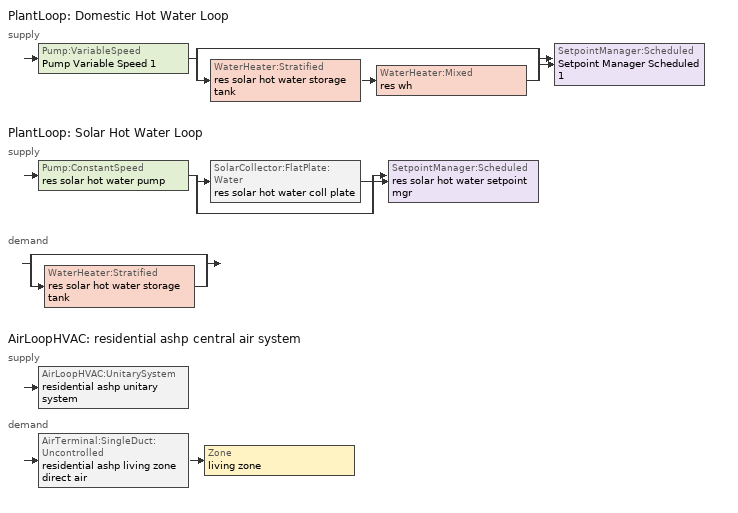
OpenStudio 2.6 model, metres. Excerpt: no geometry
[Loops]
PlantLoop 'Domestic Hot Water Loop'
 supply: Pump:VariableSpeed 'Pump Variable Speed 1' > split
  | bypass
  | WaterHeater:Stratified 'res solar hot water storage tank' > WaterHeater:Mixed 'res wh'
  join > SetpointManager:Scheduled 'Setpoint Manager Scheduled 1'
PlantLoop 'Solar Hot Water Loop'
 supply: Pump:ConstantSpeed 'res solar hot water pump' > split
  | SolarCollector:FlatPlate:Water 'res solar hot water coll plate'
  | bypass
  join > SetpointManager:Scheduled 'res solar hot water setpoint mgr'
 demand: split
  | bypass
  | WaterHeater:Stratified 'res solar hot water storage tank'
AirLoopHVAC 'residential ashp central air system'
 supply: AirLoopHVAC:UnitarySystem 'residential ashp unitary system'
 demand: AirTerminal:SingleDuct:Uncontrolled 'residential ashp living zone direct air' > Zone 'living zone'
[Sizing:Zone]
living zone: Zone Cooling Design Supply Air Temperature Input Method=SupplyAirTemperature; Zone Cooling Design Supply Air Temperature {C}=14; Zone Cooling Design Supply Air Temperature Difference {deltaC}=11.11; Zone Heating Design Supply Air Temperature Input Method=SupplyAirTemperature; Zone Heating Design Supply Air Temperature {C}=40; Zone Heating Design Supply Air Temperature Difference {deltaC}=11.11; Zone Cooling Design Supply Air Humidity Ratio {kg-H2O/kg-air}=0.0085; Zone Heating Design Supply Air Humidity Ratio {kg-H2O/kg-air}=0.008; Cooling Design Air Flow Method=DesignDay; Heating Design Air Flow Method=DesignDay; Account for Dedicated Outdoor Air System=No; Dedicated Outdoor Air System Control Strategy=NeutralSupplyAir; Dedicated Outdoor Air Low Setpoint Temperature for Design {C}=autosize; Dedicated Outdoor Air High Setpoint Temperature for Design {C}=autosize
[Zone equipment]
living zone: residential ashp living zone direct air
[PlantLoop] Load Distribution Scheme=Optimal
Name | Glycol Concentration | Maximum Loop Flow Rate {m3/s} | Plant Loop Volume {m3} | Fluid Type | Maximum Loop Temperature {C} | Minimum Loop Temperature {C} | Minimum Loop Flow Rate {m3/s} | Plant Equipment Operation Heating Load Schedule
Domestic Hot Water Loop | 0 | 0.01 | 0.003
Solar Hot Water Loop | 50 |  | Autocalculate | PropyleneGlycol | 100 | 0 | 0 | Always On Discrete
[Sizing:Plant] Loop Type=Heating; Design Loop Exit Temperature {C}=51.6667; Loop Design Temperature Difference {deltaC}=5.55556; Sizing Option=NonCoincident; Zone Timesteps in Averaging Window=1; Coincident Sizing Factor Mode=None
Domestic Hot Water Loop; Solar Hot Water Loop
[Pump:VariableSpeed]
Pump Variable Speed 1: Rated Flow Rate {m3/s}=0.01; Rated Pump Head {Pa}=1; Rated Power Consumption {W}=0; Motor Efficiency=1; Fraction of Motor Inefficiencies to Fluid Stream=0; Coefficient 1 of the Part Load Performance Curve=0; Coefficient 2 of the Part Load Performance Curve=1; Coefficient 3 of the Part Load Performance Curve=0; Coefficient 4 of the Part Load Performance Curve=0; Pump Control Type=Intermittent; Skin Loss Radiative Fraction=0.5; Design Power Sizing Method=PowerPerFlowPerPressure; Design Electric Power per Unit Flow Rate {W/(m3/s)}=348701.1; Design Shaft Power per Unit Flow Rate per Unit Head {W-s/m3-Pa}=1.28205; Design Minimum Flow Rate Fraction=0
[SetpointManager:Scheduled] Control Variable=Temperature; Schedule=dhw temp
Setpoint Manager Scheduled 1; res solar hot water setpoint mgr
[WaterHeater:Mixed]
res wh: Tank Volume {m3}=0.00378541; Setpoint Temperature Schedule=WH Setpoint Temp; Deadband Temperature Difference {deltaC}=0; Maximum Temperature Limit {C}=99; Heater Control Type=Modulate; Heater Maximum Capacity {W}=2.93071e+10; Heater Minimum Capacity {W}=0; Heater Fuel Type=NaturalGas; Heater Thermal Efficiency=0.7544; Off Cycle Parasitic Fuel Consumption Rate {W}=7.772; Off Cycle Parasitic Fuel Type=Electricity; Off Cycle Parasitic Heat Fraction to Tank=0; On Cycle Parasitic Fuel Consumption Rate {W}=7.772; On Cycle Parasitic Fuel Type=Electricity; On Cycle Parasitic Heat Fraction to Tank=0; Ambient Temperature Indicator=ThermalZone; Ambient Temperature Thermal Zone=living zone; Off Cycle Loss Coefficient to Ambient Temperature {W/K}=0; Off Cycle Loss Fraction to Thermal Zone=1; On Cycle Loss Coefficient to Ambient Temperature {W/K}=0; On Cycle Loss Fraction to Thermal Zone=1; Use Side Effectiveness=1; Source Side Effectiveness=1; Use Side Design Flow Rate {m3/s}=autosize; Source Side Design Flow Rate {m3/s}=autosize; Indirect Water Heating Recovery Time {hr}=1.5; Source Side Flow Control Mode=IndirectHeatPrimarySetpoint
[Pump:ConstantSpeed]
res solar hot water pump: Rated Flow Rate {m3/s}=5.68724e-05; Rated Pump Head {Pa}=90000; Rated Power Consumption {W}=32; Motor Efficiency=0.3; Fraction of Motor Inefficiencies to Fluid Stream=0.2; Pump Control Type=Intermittent; Design Power Sizing Method=PowerPerFlowPerPressure; Design Electric Power per Unit Flow Rate {W/(m3/s)}=348701.1; Design Shaft Power per Unit Flow Rate per Unit Head {W-s/m3-Pa}=1.28205
[SolarCollector:FlatPlate:Water]
res solar hot water coll plate: SolarCollectorPerformance=res solar hot water coll perf; Surface=res solar hot water shading surface; Maximum Flow Rate {m3/s}=5.68724e-05
[SolarCollectorPerformance:FlatPlate]
res solar hot water coll perf: Gross Area {m2}=3.71612; Test Fluid=Water; Test Flow Rate {m3/s}=5.68724e-05; Test Correlation Type=Inlet; Coefficient 1 of Efficiency Equation=0.77; Coefficient 2 of Efficiency Equation {W/m2-K}=-4.50265; Coefficient 2 of Incident Angle Modifier=-0.1; Coefficient 3 of Incident Angle Modifier=-0.0055
[WaterHeater:Stratified]
res solar hot water storage tank: Tank Volume {m3}=0.227125; Tank Height {m}=0.114628; Tank Shape=VerticalCylinder; Tank Perimeter {m}=0.120038; Maximum Temperature Limit {C}=99; Heater Priority Control=MasterSlave; Heater 1 Setpoint Temperature Schedule=WH Setpoint Temp; Heater 1 Deadband Temperature Difference {deltaC}=2; Heater 1 Capacity {W}=0; Heater 1 Height {m}=0; Heater 2 Setpoint Temperature Schedule=WH Setpoint Temp; Heater 2 Deadband Temperature Difference {deltaC}=5; Heater 2 Capacity {W}=0; Heater 2 Height {m}=0; Heater Fuel Type=Electricity; Heater Thermal Efficiency=1; Off Cycle Parasitic Fuel Consumption Rate {W}=10; Off Cycle Parasitic Fuel Type=Electricity; Off Cycle Parasitic Heat Fraction to Tank=0; Off Cycle Parasitic Height {m}=0; On Cycle Parasitic Fuel Consumption Rate {W}=10; On Cycle Parasitic Fuel Type=Electricity; On Cycle Parasitic Heat Fraction to Tank=0; On Cycle Parasitic Height {m}=0; Ambient Temperature Indicator=ThermalZone; Ambient Temperature Thermal Zone=living zone; Uniform Skin Loss Coefficient per Unit Area to Ambient Temperature {W/m2-K}=0.5678; Skin Loss Fraction to Zone=1; Off Cycle Flue Loss Coefficient to Ambient Temperature {W/K}=0; Off Cycle Flue Loss Fraction to Zone=1; Use Side Effectiveness=1; Use Side Inlet Height {m}=0; Use Side Outlet Height {m}=0.114628; Source Side Effectiveness=0.7; Source Side Inlet Height {m}=0.0382094; Source Side Outlet Height {m}=0; Inlet Mode=Fixed; Use Side Design Flow Rate {m3/s}=autosize; Source Side Design Flow Rate {m3/s}=5.68724e-05; Indirect Water Heating Recovery Time {hr}=1.5; Number of Nodes=8; Additional Destratification Conductivity {W/m-K}=0; Node 1 Additional Loss Coefficient {W/m2-K}=0; Node 2 Additional Loss Coefficient {W/m2-K}=0; Node 3 Additional Loss Coefficient {W/m2-K}=0; Node 4 Additional Loss Coefficient {W/m2-K}=0; Node 5 Additional Loss Coefficient {W/m2-K}=0; Node 6 Additional Loss Coefficient {W/m2-K}=0; Node 7 Additional Loss Coefficient {W/m2-K}=0; Node 8 Additional Loss Coefficient {W/m2-K}=0; Node 9 Additional Loss Coefficient {W/m2-K}=0; Node 10 Additional Loss Coefficient {W/m2-K}=0; Node 11 Additional Loss Coefficient {W/m2-K}=0; Node 12 Additional Loss Coefficient {W/m2-K}=0; Source Side Flow Control Mode=IndirectHeatPrimarySetpoint
[Coil:Heating:DX:SingleSpeed]
residential ashp heating coil: Availability Schedule=residential heating season; Rated Total Heating Capacity {W}=17584.3; Rated COP {W/W}=3.33368; Rated Air Flow Rate {m3/s}=0.906375; Rated Supply Fan Power Per Volume Flow Rate {W/(m3/s)}=773.391; Total Heating Capacity Function of Temperature Curve=HP_Heat-Cap-fT1; Total Heating Capacity Function of Flow Fraction Curve=HP_Heat-CAP-fFF1; Energy Input Ratio Function of Temperature Curve=HP_Heat-EIR-fT1; Energy Input Ratio Function of Flow Fraction Curve=HP_Heat-EIR-fFF1; Part Load Fraction Correlation Curve=HP_Heat-PLF-fPLR1; Defrost Energy Input Ratio Function of Temperature Curve=DefrostEIR; Minimum Outdoor Dry-Bulb Temperature for Compressor Operation {C}=-17.7778; Maximum Outdoor Dry-Bulb Temperature for Defrost Operation {C}=4.44444; Crankcase Heater Capacity {W}=20; Maximum Outdoor Dry-Bulb Temperature for Crankcase Heater Operation {C}=12.7778; Defrost Strategy=ReverseCycle; Defrost Control=OnDemand; Defrost Time Period Fraction=0.166667; Resistive Defrost Heater Capacity {W}=2000
[Coil:Heating:Electric]
residential ashp supp heater: Availability Schedule=residential heating season; Efficiency=1; Nominal Capacity {W}=29307.1
[Coil:Cooling:DX:SingleSpeed]
residential ashp cooling coil: Availability Schedule=residential cooling season; Rated Total Cooling Capacity {W}=17584.3; Rated Sensible Heat Ratio=0.740612; Rated COP {W/W}=4.07538; Rated Air Flow Rate {m3/s}=0.930208; Rated Evaporator Fan Power Per Volume Flow Rate {W/(m3/s)}=773.391; Total Cooling Capacity Function of Temperature Curve=Cool-Cap-fT1; Total Cooling Capacity Function of Flow Fraction Curve=Cool-Cap-fFF1; Energy Input Ratio Function of Temperature Curve=Cool-EIR-fT1; Energy Input Ratio Function of Flow Fraction Curve=Cool-EIR-fFF1; Part Load Fraction Correlation Curve=Cool-PLF-fPLR1; Nominal Time for Condensate Removal to Begin {s}=1000; Ratio of Initial Moisture Evaporation Rate and Steady State Latent Capacity=1.5; Maximum Cycling Rate {cycles/hr}=3; Latent Capacity Time Constant {s}=45; Condenser Type=AirCooled; Evaporative Condenser Effectiveness=0; Evaporative Condenser Air Flow Rate {m3/s}=Autosize; Evaporative Condenser Pump Rated Power Consumption {W}=Autosize; Crankcase Heater Capacity {W}=0; Maximum Outdoor Dry-Bulb Temperature for Crankcase Heater Operation {C}=0; Basin Heater Capacity {W/K}=0; Basin Heater Setpoint Temperature {C}=10
[Fan:OnOff]
residential ashp supply fan: Availability Schedule=Always On Discrete; Fan Efficiency=0.117562; Pressure Rise {Pa}=124.55; Maximum Flow Rate {m3/s}=0.898061; Motor Efficiency=1; Motor In Airstream Fraction=1; Fan Power Ratio Function of Speed Ratio Curve=Fan On Off Power Curve; Fan Efficiency Ratio Function of Speed Ratio Curve=Fan On Off Efficiency Curve
[AirLoopHVAC:UnitarySystem]
residential ashp unitary system: Control Type=Load; Controlling Zone or Thermostat Location=living zone; Dehumidification Control Type=None; Availability Schedule=Always On Discrete; Supply Fan=residential ashp supply fan; Fan Placement=BlowThrough; Supply Air Fan Operating Mode Schedule=Always Off Discrete; Heating Coil=residential ashp heating coil; DX Heating Coil Sizing Ratio=1; Cooling Coil=residential ashp cooling coil; Use DOAS DX Cooling Coil=No; DOAS DX Cooling Coil Leaving Minimum Air Temperature {C}=2; Latent Load Control=SensibleOnlyLoadControl; Supplemental Heating Coil=residential ashp supp heater; Supply Air Flow Rate Method During Cooling Operation=SupplyAirFlowRate; Supply Air Flow Rate During Cooling Operation {m3/s}=0.898056; Supply Air Flow Rate Method During Heating Operation=SupplyAirFlowRate; Supply Air Flow Rate During Heating Operation {m3/s}=0.893181; Supply Air Flow Rate When No Cooling or Heating is Required {m3/s}=0; Maximum Supply Air Temperature {C}=76.6667; Maximum Outdoor Dry-Bulb Temperature for Supplemental Heater Operation {C}=4.44444; Maximum Cycling Rate {cycles/hr}=2.5; Heat Pump Time Constant {s}=60; Fraction of On-Cycle Power Use=0.01; Heat Pump Fan Delay Time {s}=60; Ancilliary On-Cycle Electric Power {W}=0; Ancilliary Off-Cycle Electric Power {W}=0
[AirLoopHVAC]
residential ashp central air system: Availability Schedule=Always On Discrete; Design Supply Air Flow Rate {m3/s}=0.898056
[Sizing:System]
residential ashp central air system: Type of Load to Size On=Sensible; Design Outdoor Air Flow Rate {m3/s}=Autosize; Minimum System Air Flow Ratio=0.3; Preheat Design Temperature {C}=7; Preheat Design Humidity Ratio {kg-H2O/kg-Air}=0.008; Precool Design Temperature {C}=12.8; Precool Design Humidity Ratio {kg-H2O/kg-Air}=0.008; Central Cooling Design Supply Air Temperature {C}=12.8; Central Heating Design Supply Air Temperature {C}=16.7; Sizing Option=NonCoincident; 100% Outdoor Air in Cooling=Yes; 100% Outdoor Air in Heating=Yes; Central Cooling Design Supply Air Humidity Ratio {kg-H2O/kg-Air}=0.0085; Central Heating Design Supply Air Humidity Ratio {kg-H2O/kg-Air}=0.008; Cooling Design Air Flow Method=DesignDay; Cooling Design Air Flow Rate {m3/s}=0; Heating Design Air Flow Method=DesignDay; Heating Design Air Flow Rate {m3/s}=0; System Outdoor Air Method=ZoneSum; Zone Maximum Outdoor Air Fraction=1; Cooling Supply Air Flow Rate Per Floor Area {m3/s-m2}=0.00996765; Cooling Fraction of Autosized Cooling Supply Air Flow Rate=1; Cooling Supply Air Flow Rate Per Unit Cooling Capacity {m3/s-W}=3.94755e-05; Heating Supply Air Flow Rate Per Floor Area {m3/s-m2}=0.00996765; Heating Fraction of Autosized Heating Supply Air Flow Rate=1; Heating Fraction of Autosized Cooling Supply Air Flow Rate=1; Heating Supply Air Flow Rate Per Unit Heating Capacity {m3/s-W}=3.15882e-05; Cooling Design Capacity Method=CoolingDesignCapacity; Cooling Design Capacity {W}=autosize; Cooling Design Capacity Per Floor Area {W/m2}=234.7; Fraction of Autosized Cooling Design Capacity=1; Heating Design Capacity Method=HeatingDesignCapacity; Heating Design Capacity {W}=autosize; Heating Design Capacity Per Floor Area {W/m2}=157; Fraction of Autosized Heating Design Capacity=1; Central Cooling Capacity Control Method=OnOff
[AirTerminal:SingleDuct:Uncontrolled]
residential ashp living zone direct air: Availability Schedule=Always On Discrete; Maximum Air Flow Rate {m3/s}=0.898056
[EnergyManagementSystem:Sensor]
Name | Output Variable or Output Meter Index Key | Output Variable or Output Meter
res_af_1_tin_s | living zone | Zone Mean Air Temperature
res_af_1_tt_s | living zone | Zone Outdoor Air Drybulb Temperature
res_ds_1_win_s | living zone | Zone Mean Air Humidity Ratio
res_ds_1_fan_rtf_s | residential ashp supply fan | Fan Runtime Fraction
[Schedule:Ruleset]
Name | Default Day Schedule
residential heating season | Schedule Day 6
residential cooling season | Schedule Day 1
[Schedule:Day]
Schedule Day 6; Schedule Day 1: 24, 0, 0
residential heating season allday1; residential heating season allday2; residential heating season allday3; residential heating season allday4; residential heating season allday5; residential heating season allday6; residential heating season allday7; residential heating season allday8; residential heating season allday9; residential heating season allday10; residential heating season allday11; residential heating season allday12; residential cooling season allday1; residential cooling season allday2; residential cooling season allday3; residential cooling season allday4; residential cooling season allday5; residential cooling season allday6; residential cooling season allday7; residential cooling season allday8; residential cooling season allday9; residential cooling season allday10; residential cooling season allday11; residential cooling season allday12: 24, 0, 1
[Schedule:Rule] Apply Sunday=Yes; Apply Monday=Yes; Apply Tuesday=Yes; Apply Wednesday=Yes; Apply Thursday=Yes; Apply Friday=Yes; Apply Saturday=Yes; Date Specification Type=DateRange; Start Day=1
Name | Schedule Ruleset | Rule Order | Day Schedule | Start Month | End Month | End Day
residential heating season allday ruleset1 | residential heating season | 11 | residential heating season allday1 | 1 | 1 | 31
residential heating season allday ruleset2 | residential heating season | 10 | residential heating season allday2 | 2 | 2 | 28
residential heating season allday ruleset3 | residential heating season | 9 | residential heating season allday3 | 3 | 3 | 31
residential heating season allday ruleset4 | residential heating season | 8 | residential heating season allday4 | 4 | 4 | 30
residential heating season allday ruleset5 | residential heating season | 7 | residential heating season allday5 | 5 | 5 | 31
residential heating season allday ruleset6 | residential heating season | 6 | residential heating season allday6 | 6 | 6 | 30
residential heating season allday ruleset7 | residential heating season | 5 | residential heating season allday7 | 7 | 7 | 31
residential heating season allday ruleset8 | residential heating season | 4 | residential heating season allday8 | 8 | 8 | 31
residential heating season allday ruleset9 | residential heating season | 3 | residential heating season allday9 | 9 | 9 | 30
residential heating season allday ruleset10 | residential heating season | 2 | residential heating season allday10 | 10 | 10 | 31
residential heating season allday ruleset11 | residential heating season | 1 | residential heating season allday11 | 11 | 11 | 30
residential heating season allday ruleset12 | residential heating season | 0 | residential heating season allday12 | 12 | 12 | 31
residential cooling season allday ruleset1 | residential cooling season | 11 | residential cooling season allday1 | 1 | 1 | 31
residential cooling season allday ruleset2 | residential cooling season | 10 | residential cooling season allday2 | 2 | 2 | 28
residential cooling season allday ruleset3 | residential cooling season | 9 | residential cooling season allday3 | 3 | 3 | 31
residential cooling season allday ruleset4 | residential cooling season | 8 | residential cooling season allday4 | 4 | 4 | 30
residential cooling season allday ruleset5 | residential cooling season | 7 | residential cooling season allday5 | 5 | 5 | 31
residential cooling season allday ruleset6 | residential cooling season | 6 | residential cooling season allday6 | 6 | 6 | 30
residential cooling season allday ruleset7 | residential cooling season | 5 | residential cooling season allday7 | 7 | 7 | 31
residential cooling season allday ruleset8 | residential cooling season | 4 | residential cooling season allday8 | 8 | 8 | 31
residential cooling season allday ruleset9 | residential cooling season | 3 | residential cooling season allday9 | 9 | 9 | 30
residential cooling season allday ruleset10 | residential cooling season | 2 | residential cooling season allday10 | 10 | 10 | 31
residential cooling season allday ruleset11 | residential cooling season | 1 | residential cooling season allday11 | 11 | 11 | 30
residential cooling season allday ruleset12 | residential cooling season | 0 | residential cooling season allday12 | 12 | 12 | 31
[Schedule:Constant]
Name | Value
dhw temp; WH Setpoint Temp | 51.6667
Always On Discrete | 1
Always Off Discrete | 0
[Curve:Biquadratic]
Name | Coefficient1 Constant | Coefficient2 x | Coefficient3 x**2 | Coefficient4 y | Coefficient5 y**2 | Coefficient6 x*y | Minimum Value of x | Maximum Value of x | Minimum Value of y | Maximum Value of y
DefrostEIR | 0.1528 | 0 | 0 | 0 | 0 | 0 | -100 | 100 | -100 | 100
HP_Heat-Cap-fT1 | 0.878144 | -0.00291486 | -3.3372e-05 | 0.0223867 | 0.000163944 | -2.187e-05 | -100 | 100 | -100 | 100
HP_Heat-EIR-fT1 | 0.716518 | 0.0102759 | 0.000460734 | -0.00648037 | 0.000456354 | -0.00069764 | -100 | 100 | -100 | 100
Cool-Cap-fT1 | 1.55736 | -0.0744482 | 0.0030986 | 0.00145958 | -4.1148e-05 | -0.000426714 | 13.88 | 23.88 | 18.33 | 51.66
Cool-EIR-fT1 | -0.350448 | 0.11681 | -0.00339951 | -0.00122609 | 0.000600809 | -0.000466884 | 13.88 | 23.88 | 18.33 | 51.66
[Curve:Quadratic] Minimum Value of x=0
Name | Coefficient1 Constant | Coefficient2 x | Coefficient3 x**2 | Maximum Value of x | Minimum Curve Output | Maximum Curve Output
HP_Heat-PLF-fPLR1 | 0.89 | 0.11 | 0 | 1 | 0.7 | 1
HP_Heat-CAP-fFF1 | 0.694045 | 0.474208 | -0.168253 | 2 | 0 | 2
HP_Heat-EIR-fFF1 | 2.18542 | -1.94283 | 0.757409 | 2 | 0 | 2
Cool-PLF-fPLR1 | 0.93 | 0.07 | 0 | 1 | 0.7 | 1
Cool-Cap-fFF1 | 0.718664 | 0.417974 | -0.136638 | 2 | 0 | 2
Cool-EIR-fFF1 | 1.14349 | -0.13944 | -0.00404779 | 2 | 0 | 2
[Curve:Exponent]
Fan On Off Power Curve: Coefficient1 Constant=1; Coefficient2 Constant=0; Coefficient3 Constant=0; Minimum Value of x=0; Maximum Value of x=1
[Curve:Cubic]
Fan On Off Efficiency Curve: Coefficient1 Constant=1; Coefficient2 x=0; Coefficient3 x**2=0; Coefficient4 x**3=0; Minimum Value of x=0; Maximum Value of x=1
